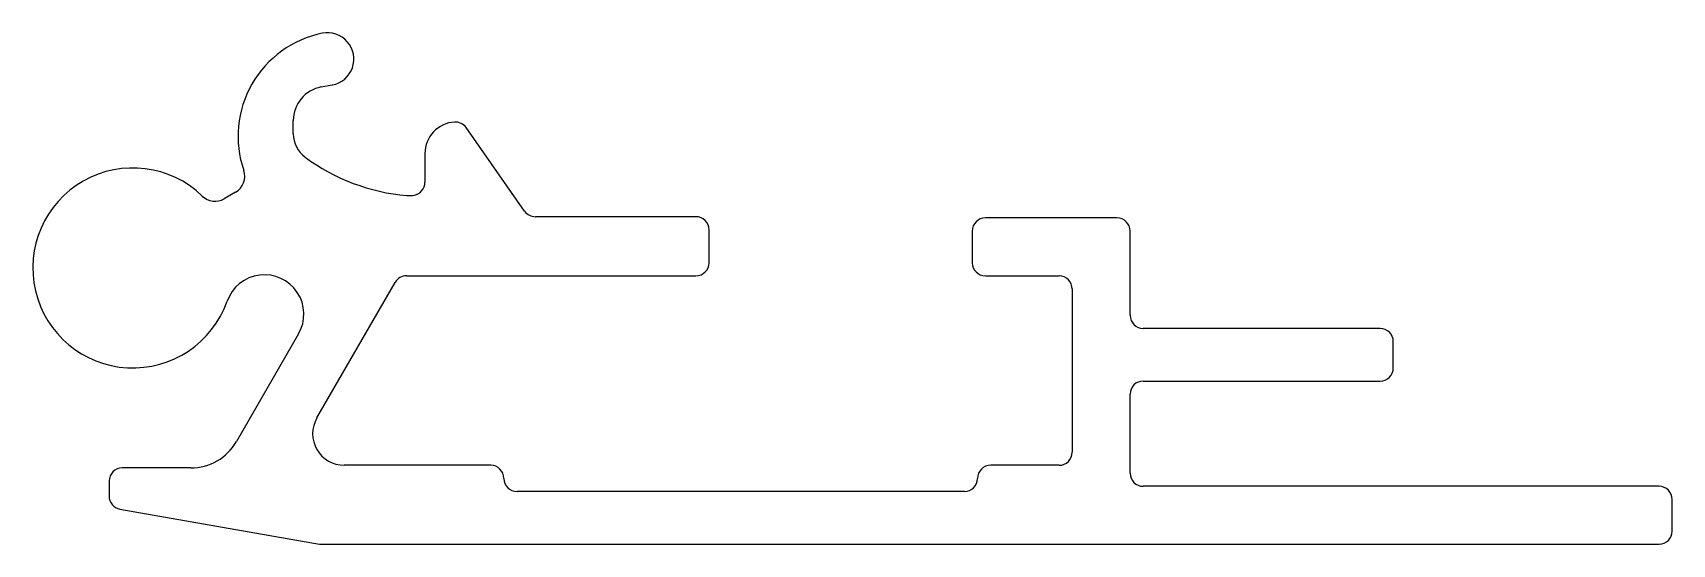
# Model space of a CAD drawing. Extents: x 2020.3 to 2051.5, y 1907.9 to 1917.6.
import ezdxf

# ---------------------------------------------------------------- set-up
doc = ezdxf.new("R2010")
doc.units = 0
doc.layers.get('0').update_dxf_attribs({"linetype": 'CONTINUOUS'})

msp = doc.modelspace()

# ---------------------------------------------------------------- linework, layer by layer
for p, q in [((2025.788, 1916.555), (2025.998, 1916.594)), ((2025.257, 1915.666), (2025.257, 1915.916)), ((2029.652, 1914.197), (2028.541, 1915.783)), ((2027.757, 1915.29), (2027.757, 1914.745)), ((2024.158, 1914.554), (2023.945, 1914.431)), ((2032.907, 1914.09), (2029.857, 1914.09)), ((2040.907, 1914.066), (2038.407, 1914.066)), ((2033.157, 1913.216), (2033.157, 1913.84)), ((2038.157, 1913.816), (2038.157, 1913.216)), ((2041.157, 1912.216), (2041.157, 1913.816)), ((2027.408, 1912.966), (2032.907, 1912.966)), ((2038.407, 1912.966), (2039.807, 1912.966)), ((2025.705, 1910.266), (2027.192, 1912.841)), ((2040.057, 1912.716), (2040.057, 1909.616)), ((2025.356, 1911.862), (2024.175, 1909.816)), ((2045.907, 1911.966), (2041.407, 1911.966)), ((2046.157, 1911.216), (2046.157, 1911.716)), ((2041.407, 1910.966), (2045.907, 1910.966)), ((2041.157, 1909.216), (2041.157, 1910.716)), ((2023.309, 1909.316), (2022.007, 1909.316)), ((2029.007, 1909.366), (2026.224, 1909.366)), ((2039.807, 1909.366), (2038.507, 1909.366)), ((2021.757, 1909.066), (2021.757, 1908.781)), ((2051.207, 1908.966), (2041.407, 1908.966)), ((2038.007, 1908.866), (2029.507, 1908.866)), ((2051.457, 1908.116), (2051.457, 1908.716)), ((2021.963, 1908.534), (2025.757, 1907.866)), ((2025.757, 1907.866), (2051.207, 1907.866))]:
    msp.add_line(p, q)
for centre, radius, start, end in [((2026.207, 1915.616), 2, 101.537, 198.8376), ((2025.907, 1917.085), 0.5, 280.5288, 101.537), ((2025.907, 1915.916), 0.65, 100.5288, 180), ((2028.357, 1915.29), 0.6, 93.3163, 180), ((2028.336, 1915.639), 0.25, 35, 93.3163), ((2025.807, 1915.666), 0.55, 180, 233.4862), ((2027.74, 1918.278), 3.8, 233.4862, 265.0664), ((2022.207, 1913.116), 1.9, 45.9951, 340.63), ((2023.983, 1914.857), 0.35, 300, 18.8376), ((2023.77, 1914.734), 0.35, 225.9951, 300), ((2027.457, 1914.99), 0.5, 265.0664, 281.537), ((2027.507, 1914.745), 0.25, 281.537, 0), ((2029.857, 1914.34), 0.25, 215, 270), ((2032.907, 1913.84), 0.25, 0, 90), ((2038.407, 1913.816), 0.25, 90, 180), ((2040.907, 1913.816), 0.25, 0, 90), ((2024.707, 1912.237), 0.75, 330, 160.63), ((2027.408, 1912.716), 0.25, 90, 150), ((2032.907, 1913.216), 0.25, 270, 0), ((2038.407, 1913.216), 0.25, 180, 270), ((2039.807, 1912.716), 0.25, 0, 90), ((2041.407, 1912.216), 0.25, 180, 270), ((2045.907, 1911.716), 0.25, 0, 90), ((2045.907, 1911.216), 0.25, 270, 0), ((2041.407, 1910.716), 0.25, 90, 180), ((2026.224, 1909.966), 0.6, 150, 270), ((2023.309, 1910.316), 1, 270, 330), ((2039.807, 1909.616), 0.25, 270, 0), ((2022.007, 1909.066), 0.25, 90, 180), ((2029.007, 1909.116), 0.25, 0, 90), ((2038.507, 1909.116), 0.25, 90, 180), ((2041.407, 1909.216), 0.25, 180, 270), ((2029.507, 1909.116), 0.25, 180, 270), ((2038.007, 1909.116), 0.25, 270, 0), ((2051.207, 1908.716), 0.25, 0, 90), ((2022.007, 1908.781), 0.25, 180, 260), ((2051.207, 1908.116), 0.25, 270, 0)]:
    msp.add_arc(centre, radius, start, end)

doc.saveas('drawing.dxf')
